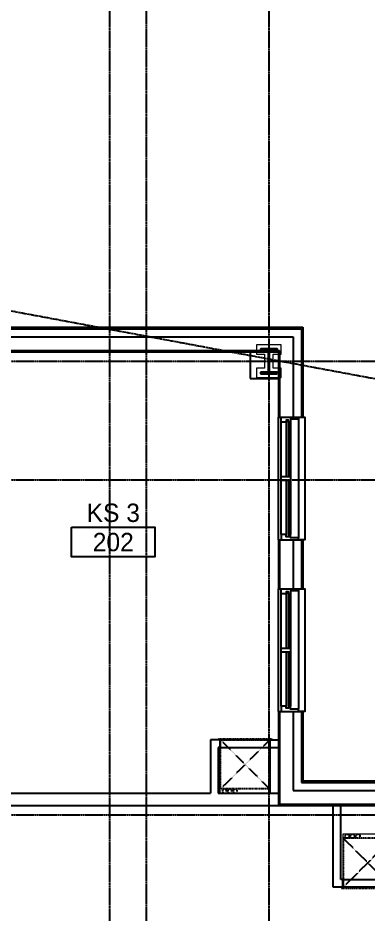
# Model space of a CAD drawing. Header units: inches. Extents: x -6955 to 13123, y -1334 to 3701.
# Drawn here: x 654.8 to 826.1, y 2431 to 2869.6 of the extents above; entities that cross this region are included whole.
import ezdxf
from ezdxf.enums import TextEntityAlignment as Align

# ---------------------------------------------------------------- set-up
doc = ezdxf.new("R2010")
doc.units = ezdxf.units.IN
doc.header["$MEASUREMENT"] = 0
doc.linetypes.add('CENTER2', pattern=[1.125, 0.75, -0.125, 0.125, -0.125])
doc.linetypes.add('HIDDEN2', pattern=[0.1875, 0.125, -0.0625])
for name, color, linetype, lineweight in [('A-Detl-Hatch', 1, 'Continuous', 18), ('A-Detl-Wide', 2, 'Continuous', 35), ('S-Detl-Hatch', 1, 'Continuous', 18)]:
    doc.layers.add(name, color=color, linetype=linetype, lineweight=lineweight)
for name, color, linetype in [('A-Door-Head', 8, 'Continuous'), ('A-Glaz', 7, 'Continuous'), ('A-Glaz-Sill', 8, 'Continuous'), ('A-Grid(SmallScale)', 11, 'CENTER2'), ('A-HVAC', 6, 'HIDDEN2'), ('A-Tag-Rm(Scale)', 7, 'Continuous'), ('A-Wall-Full', 7, 'Continuous'), ('A-Wall-Hatch', 15, 'Continuous')]:
    doc.layers.add(name, color=color, linetype=linetype)
doc.layers.add('G-Anno-Nplt', color=140, linetype='Continuous', lineweight=18, plot=False)

# ---------------------------------------------------------------- blocks, each defined once
blk = doc.blocks.new('EXTERIOR WINDOW 3')
at = {"layer": 'A-Glaz'}
for p, q in [((5693, -8445.75), (5693, -8419.25)), ((5694, -8445.75), (5694, -8419.25)), ((5695, -8474.25), (5695, -8419.25)), ((5693, -8474.25), (5693, -8447.75)), ((5694, -8474.25), (5694, -8447.75))]:
    blk.add_line(p, q, dxfattribs=at)
for points in [[(5693, -8419.25), (5690.5, -8419.25), (5690.5, -8416.75), (5699, -8416.75), (5699, -8417.75), (5695, -8417.75), (5695, -8419.25), (5694, -8419.25), (5694, -8418.25), (5693, -8418.25), (5693, -8419.25)], [(5693, -8474.25), (5690.5, -8474.25), (5690.5, -8476.75), (5699, -8476.75), (5699, -8475.75), (5695, -8475.75), (5695, -8474.25), (5694, -8474.25), (5694, -8475.25), (5693, -8475.25), (5693, -8474.25)]]:
    blk.add_lwpolyline(points, dxfattribs=at)
blk.add_lwpolyline([(5690.5, -8445.75), (5690.5, -8447.75), (5695, -8447.75), (5695, -8445.75)], close=True, dxfattribs=at)
at = {"layer": 'A-Glaz-Sill'}
for p, q in [((5689.12, -8416.75), (5689.12, -8476.75)), ((5690.5, -8419.25), (5690.5, -8474.25)), ((5699, -8475.75), (5699, -8417.75))]:
    blk.add_line(p, q, dxfattribs=at)
blk.add_lwpolyline([(5699, -8476.75), (5702, -8476.75), (5702, -8416.75), (5699, -8416.75)], dxfattribs=at)
blk = doc.blocks.new('*U22')
at = {"layer": 'A-Detl-Hatch'}
h = blk.add_hatch(dxfattribs=at)
h.set_pattern_fill('ANSI32', color=256, scale=6, style=0)
h.set_pattern_definition([(45, (0, -5.97), (-1.591, 1.591), []), (45, (1.0607, -5.97), (-1.591, 1.591), [])])
edge = h.paths.add_edge_path()
edge.add_line((4.0025, -11.94), (4.0025, -11.425))
edge.add_line((4.0025, -11.425), (0.7475, -11.425))
edge.add_arc((0.7475, -10.825), 0.6, 180, 270, ccw=False)
edge.add_line((0.1475, -10.825), (0.1475, -1.115))
edge.add_arc((0.7475, -1.115), 0.6, 90, 180, ccw=False)
edge.add_line((0.7475, -0.515), (4.0025, -0.515))
edge.add_line((4.0025, -0.515), (4.0025, 0))
edge.add_line((4.0025, 0), (-4.0025, 0))
edge.add_line((-4.0025, 0), (-4.0025, -0.515))
edge.add_line((-4.0025, -0.515), (-0.7475, -0.515))
edge.add_arc((-0.7475, -1.115), 0.6, 0, 90, ccw=False)
edge.add_line((-0.1475, -1.115), (-0.1475, -10.825))
edge.add_arc((-0.7475, -10.825), 0.6, -90, 0, ccw=False)
edge.add_line((-0.7475, -11.425), (-4.0025, -11.425))
edge.add_line((-4.0025, -11.425), (-4.0025, -11.94))
edge.add_line((-4.0025, -11.94), (4.0025, -11.94))
at = {"color": 0, "linetype": 'ByBlock'}
blk.add_lwpolyline([(4.0025, -11.94), (4.0025, -11.425), (0.7475, -11.425, -0.41421356), (0.1475, -10.825), (0.1475, -1.115, -0.41421356), (0.7475, -0.515), (4.0025, -0.515), (4.0025, 0), (-4.0025, 0), (-4.0025, -0.515), (-0.7475, -0.515, -0.41421356), (-0.1475, -1.115), (-0.1475, -10.825, -0.41421356), (-0.7475, -11.425), (-4.0025, -11.425), (-4.0025, -11.94)], format="xyb", close=True, dxfattribs=at)
blk = doc.blocks.new('W12X40')
at = {"layer": 'S-Detl-Hatch'}
blk.add_lwpolyline([(14080.89, -7310.28), (14080.89, -7305.76), (14077.04, -7305.76), (14077.04, -7298.85), (14080.89, -7298.85), (14080.89, -7294.34), (14068.89, -7294.34), (14068.89, -7298.85), (14072.74, -7298.85), (14072.74, -7305.76), (14068.89, -7305.76), (14068.89, -7310.28)], close=True, dxfattribs=at)
at = {"layer": 'A-Detl-Wide'}
blk.add_blockref('*U22', (14074.89, -7296.34), dxfattribs=at)
blk = doc.blocks.new('HVAC UNIT NICHE')
at = {"layer": 'A-Door-Head'}
blk.add_lwpolyline([(4, 0), (28.5, 0), (28.5, -3.75), (4, -3.75)], close=True, dxfattribs=at)
at = {"layer": 'A-HVAC'}
for p, q in [((4.25, 0), (28.25, -24)), ((4.25, -24), (28.25, 0))]:
    blk.add_line(p, q, dxfattribs=at)
for points in [[(3.25, 0), (29.25, 0), (29.25, 0.5), (3.25, 0.5)], [(4.25, -24), (28.25, -24), (28.25, 0), (4.25, 0)]]:
    blk.add_lwpolyline(points, close=True, dxfattribs=at)
for centre in [(21.13, -25), (23.75, -25), (26.36, -25)]:
    blk.add_circle(centre, 1, dxfattribs=at)
at = {"layer": 'A-Wall-Full'}
for p, q in [((4, 0), (0, 0)), ((4, -3.75), (4, 0)), ((28.5, 0), (33.25, 0)), ((28.5, -3.75), (28.5, 0)), ((33.25, 0), (33.25, -26)), ((4, -3.75), (0, -3.75)), ((28.5, -3.75), (29.5, -3.75)), ((29.5, -3.75), (29.5, -26))]:
    blk.add_line(p, q, dxfattribs=at)
at = {"layer": 'G-Anno-Nplt'}
blk.add_lwpolyline([(4, 0), (4, -26), (28.5, -26), (28.5, 0)], close=True, dxfattribs=at)
blk = doc.blocks.new('Rm Tag')
blk.add_lwpolyline([(-0.2124, 0.0759), (0.2124, 0.0759), (0.2124, -0.0759), (-0.2124, -0.0759)], close=True)
for p in [(0, 0.2858), (0, 0.1493), (0, 0)]:
    blk.add_attdef('XXX', text='', height=0.0938).set_placement(p, align=Align.MIDDLE_CENTER)

msp = doc.modelspace()

# ---------------------------------------------------------------- linework, layer by layer
at = {"layer": 'A-Grid(SmallScale)'}
for p, q in [((699.5897, 3132.3201), (699.5897, 1223.6428)), ((777.5897, 3132.3201), (777.5897, 1223.6428)), ((717.5897, 3110.477), (717.5897, 1223.6428)), ((-6.4103, 2848.8619), (3801.5897, 2139.0799)), ((-6.4103, 2701.5773), (3801.5897, 2701.5773)), ((-6.4103, 2643.5772), (3801.5897, 2643.5772)), ((-6.4103, 2479.5773), (3801.5897, 2479.5773))]:
    msp.add_line(p, q, dxfattribs=at)
at = {"layer": 'A-Wall-Full'}
for p, q in [((474.9666, 2718.2023), (794.2147, 2718.2023)), ((794.2147, 2718.2023), (794.2147, 2674.2023)), ((768.4622, 2707.2023), (768.4622, 2693.1073)), ((486.9666, 2706.2023), (782.2147, 2706.2023)), ((782.2147, 2706.2023), (782.2147, 2674.2023)), ((768.4622, 2693.1073), (782.2147, 2693.1073)), ((782.2147, 2674.2023), (794.2147, 2674.2023)), ((782.2147, 2614.2023), (794.2147, 2614.2023)), ((782.2147, 2614.2023), (782.2147, 2590.2023)), ((794.2147, 2614.2023), (794.2147, 2590.2023)), ((782.2147, 2590.2023), (794.2147, 2590.2023)), ((782.2147, 2530.2023), (794.2147, 2530.2023)), ((782.2147, 2530.2023), (782.2147, 2484.2023)), ((794.2147, 2530.2023), (794.2147, 2496.2023)), ((794.2147, 2496.2023), (854.2147, 2496.2023)), ((543.5856, 2490.2023), (748.9647, 2490.2023)), ((752.7147, 2490.2023), (782.2147, 2490.2023)), ((640.9547, 2484.2023), (782.2147, 2484.2023)), ((782.2147, 2484.2023), (842.2147, 2484.2023)), ((808.9647, 2470.1073), (808.9647, 2484.2023)), ((812.7147, 2470.1073), (812.7147, 2484.2023))]:
    msp.add_line(p, q, dxfattribs=at)
at = {"layer": 'A-Wall-Hatch'}
for p, q in [((475.7166, 2717.4523), (793.4647, 2717.4523)), ((793.4647, 2717.4523), (793.4647, 2674.2023)), ((479.7166, 2713.4523), (789.4647, 2713.4523)), ((789.4647, 2713.4523), (789.4647, 2674.2023)), ((486.3416, 2706.8273), (782.8397, 2706.8273)), ((782.8397, 2706.8273), (782.8397, 2674.2023)), ((782.8397, 2614.2023), (782.8397, 2590.2023)), ((789.4647, 2614.2023), (789.4647, 2590.2023)), ((793.4647, 2614.2023), (793.4647, 2590.2023)), ((782.8397, 2530.2023), (782.8397, 2484.8273)), ((789.4647, 2530.2023), (789.4647, 2491.4523)), ((793.4647, 2530.2023), (793.4647, 2495.4523)), ((789.4647, 2491.4523), (849.4647, 2491.4523)), ((793.4647, 2495.4523), (853.4647, 2495.4523)), ((782.8397, 2484.8273), (842.8397, 2484.8273))]:
    msp.add_line(p, q, dxfattribs=at)

# ---------------------------------------------------------------- block references
msp.add_blockref('W12X40', (-13297.2983, 10003.8851))
at = {"xscale": -1, "rotation": 180}
for p in [(-4906.9097, -5802.5477), (-4906.9097, -5886.5477)]:
    msp.add_blockref('EXTERIOR WINDOW 3', p, dxfattribs=at)
at = {"xscale": -1}
msp.add_blockref('HVAC UNIT NICHE', (782.2147, 2516.2023), dxfattribs=at)
at = {"rotation": 180}
msp.add_blockref('HVAC UNIT NICHE', (842.2147, 2444.1073), dxfattribs=at)
at = {"layer": 'A-Tag-Rm(Scale)'}
ref = msp.add_blockref('Rm Tag', (701.4474, 2613.0737), dxfattribs=dict(at, xscale=96, yscale=96, zscale=96))
ref.add_attrib('XXX', 'KS 3', dxfattribs={"layer": '0', "height": 9}).set_placement((701.4474, 2627.4047), align=Align.MIDDLE_CENTER)
ref.add_attrib('XXX', '202', dxfattribs={"layer": '0', "height": 9}).set_placement((701.4474, 2613.0737), align=Align.MIDDLE_CENTER)

doc.saveas('drawing.dxf')
